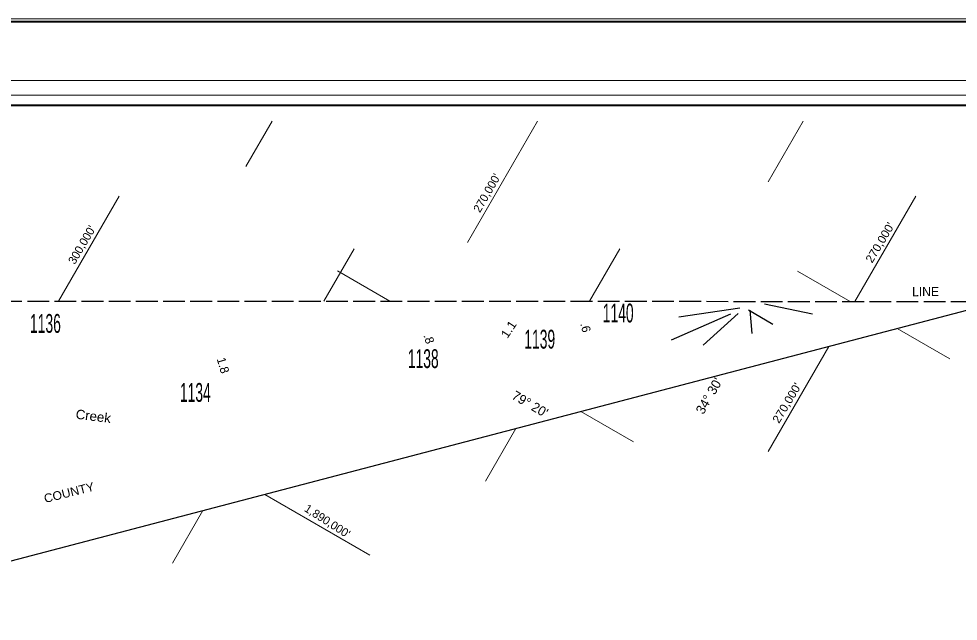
# Model space of a CAD drawing. Extents: x 439254 to 659036, y 72562 to 202957.
# Drawn here: x 628853 to 641303, y 122894 to 130882 of the extents above; entities that cross this region are included whole.
import ezdxf
from ezdxf.enums import TextEntityAlignment as Align

# ---------------------------------------------------------------- set-up
doc = ezdxf.new("R2010")
doc.units = 0
doc.header["$LTSCALE"] = 48
doc.linetypes.add('LONG_DASHED', pattern=[7.5, 6, -1.5])
for name, color, linetype, lineweight in [('1', 7, 'Continuous', 25), ('20', 7, 'Continuous', 40), ('23', 7, 'Continuous', 25), ('25', 7, 'LONG_DASHED', 25), ('31', 7, 'Continuous', 25), ('40', 7, 'Continuous', 40), ('60', 7, 'Continuous', 13), ('61', 7, 'Continuous', 13), ('63', 7, 'Continuous', 25)]:
    doc.layers.add(name, color=color, linetype=linetype, lineweight=lineweight)
for name, color, linetype in [('52', 7, 'Continuous'), ('57', 7, 'Continuous'), ('7', 7, 'Continuous')]:
    doc.layers.add(name, color=color, linetype=linetype)

msp = doc.modelspace()

# ---------------------------------------------------------------- linework, layer by layer
at = {"layer": '1', "lineweight": 13}
msp.add_lwpolyline([(654584.39, 74485.22), (557953.75, 74485.22), (557953.75, 130882.26), (654584.39, 130882.26)], close=True, dxfattribs=at)
at = {"layer": '20'}
for points in [[(557988.75, 130847.26), (654549.39, 130847.26), (654549.39, 74520.22), (557988.75, 74520.22)], [(561176.6, 129738.3), (653623.88, 129738.3), (653623.88, 75611.93), (561176.6, 75611.93)]]:
    msp.add_lwpolyline(points, close=True, dxfattribs=at)
at = {"layer": '20', "lineweight": 13}
msp.add_lwpolyline([(560867.41, 130063.76), (560867.41, 75302.65), (561045.96, 75481.33), (561045.96, 129868.93), (653754.49, 129868.93), (653754.49, 75481.33), (561045.96, 75481.33), (560867.41, 75302.65), (653933.07, 75302.65), (653933.07, 130063.76)], close=True, dxfattribs=at)
at = {"layer": '25'}
msp.add_line((616006.3, 127140.42), (641867.64, 127134.68), dxfattribs=at)
at = {"layer": '31'}
for p, q in [((638409.97, 127046.48), (637599.06, 126926.91)), ((638525.21, 127020.86), (638847.74, 126834.29)), ((638541.64, 127016.59), (638569.57, 126711.17)), ((638733.7, 127104.14), (639372, 126968.11)), ((638286.2, 126965.34), (637499.67, 126620.16)), ((638386.5, 126973.88), (637922.28, 126555.93))]:
    msp.add_line(p, q, dxfattribs=at)
at = {"layer": '61'}
for p, q in [((632209.97, 129525.07), (631862.38, 128923.03)), ((635729.49, 129525.07), (634800.54, 127916.07)), ((639249.02, 129525.07), (638784.54, 128720.57)), ((629377.7, 127137.45), (630182.2, 128530.89)), ((639934.93, 127135.11), (640739.43, 128528.54)), ((632896.78, 127136.67), (633299.03, 127833.39)), ((636818.1, 127832.61), (636415.85, 127135.89)), ((633074.95, 127538.73), (633771.67, 127136.48)), ((639870.01, 127135.12), (639173.3, 127537.37)), ((641191.45, 126372.19), (640494.74, 126774.44)), ((638785.07, 125143.49), (639589.57, 126536.93)), ((636303.54, 125674.7), (637000.26, 125272.45)), ((635441.67, 125448.55), (635039.42, 124751.83)), ((632112.35, 124574.96), (633505.78, 123770.46)), ((630891.51, 123663.45), (631293.76, 124360.17))]:
    msp.add_line(p, q, dxfattribs=at)
at = {"layer": '63'}
msp.add_lwpolyline([(641867.64, 127134.68), (618503.09, 121003.99), (616006.3, 127140.42)], dxfattribs=at)

# ---------------------------------------------------------------- texts
at = {"layer": '23', "width": 0.55}
for s, p in [('1140', (636796.87, 126855.8)), ('1136', (629206.16, 126717.72)), ('1139', (635757.04, 126508.67)), ('1138', (634212.93, 126250.61)), ('1134', (631192.71, 125802.76))]:
    msp.add_text(s, height=250, dxfattribs=at).set_placement(p, align=Align.CENTER)
at = {"layer": '40', "width": 1.1}
msp.add_text('1.1', height=115, rotation=56.708, dxfattribs=at).set_placement((635392.9, 126732.61), align=Align.CENTER)
at = {"layer": '40'}
for s, rotation, p in [('.6', 283.498, (636310.06, 126775.42)), ('.8', 287.564, (634234.31, 126621.55)), ('1.8', 286.481, (631505.27, 126270.41))]:
    msp.add_text(s, height=115, rotation=rotation, dxfattribs=at).set_placement(p, align=Align.CENTER)
at = {"layer": '52', "width": 1.05}
msp.add_text('COUNTY', height=115, rotation=14.198, dxfattribs=at).set_placement((629533.53, 124544.45), align=Align.CENTER)
at = {"layer": '57', "width": 1.05}
msp.add_text('Creek', height=125, rotation=352.784, dxfattribs=at).set_placement((629833.7, 125551.15), align=Align.CENTER)
at = {"layer": '60'}
for s, rotation, p in [("34° 30'", 59.832, (638055.02, 125850.94)), ("79° 20'", 329.808, (635597.97, 125719.88))]:
    msp.add_text(s, height=125, rotation=rotation, dxfattribs=at).set_placement(p, align=Align.CENTER)
at = {"layer": '61'}
for s, rotation, p in [("270,000'", 60, (635104.37, 128545.59)), ("300,000'", 59.5, (629736.81, 127857.55)), ("1,890,000'", 327.255, (632913.12, 124176.11))]:
    msp.add_text(s, height=110, rotation=rotation, dxfattribs=at).set_placement(p, align=Align.CENTER)
at = {"layer": '61', "width": 1.05}
for p in [(640313.02, 127886.56), (639078.82, 125760.18)]:
    msp.add_text("270,000'", height=110, rotation=59.046, dxfattribs=at).set_placement(p, align=Align.CENTER)
at = {"layer": '7'}
msp.add_text('LINE', height=120, rotation=0.031, dxfattribs=at).set_placement((640869.77, 127204.09), align=Align.CENTER)

doc.saveas('drawing.dxf')
